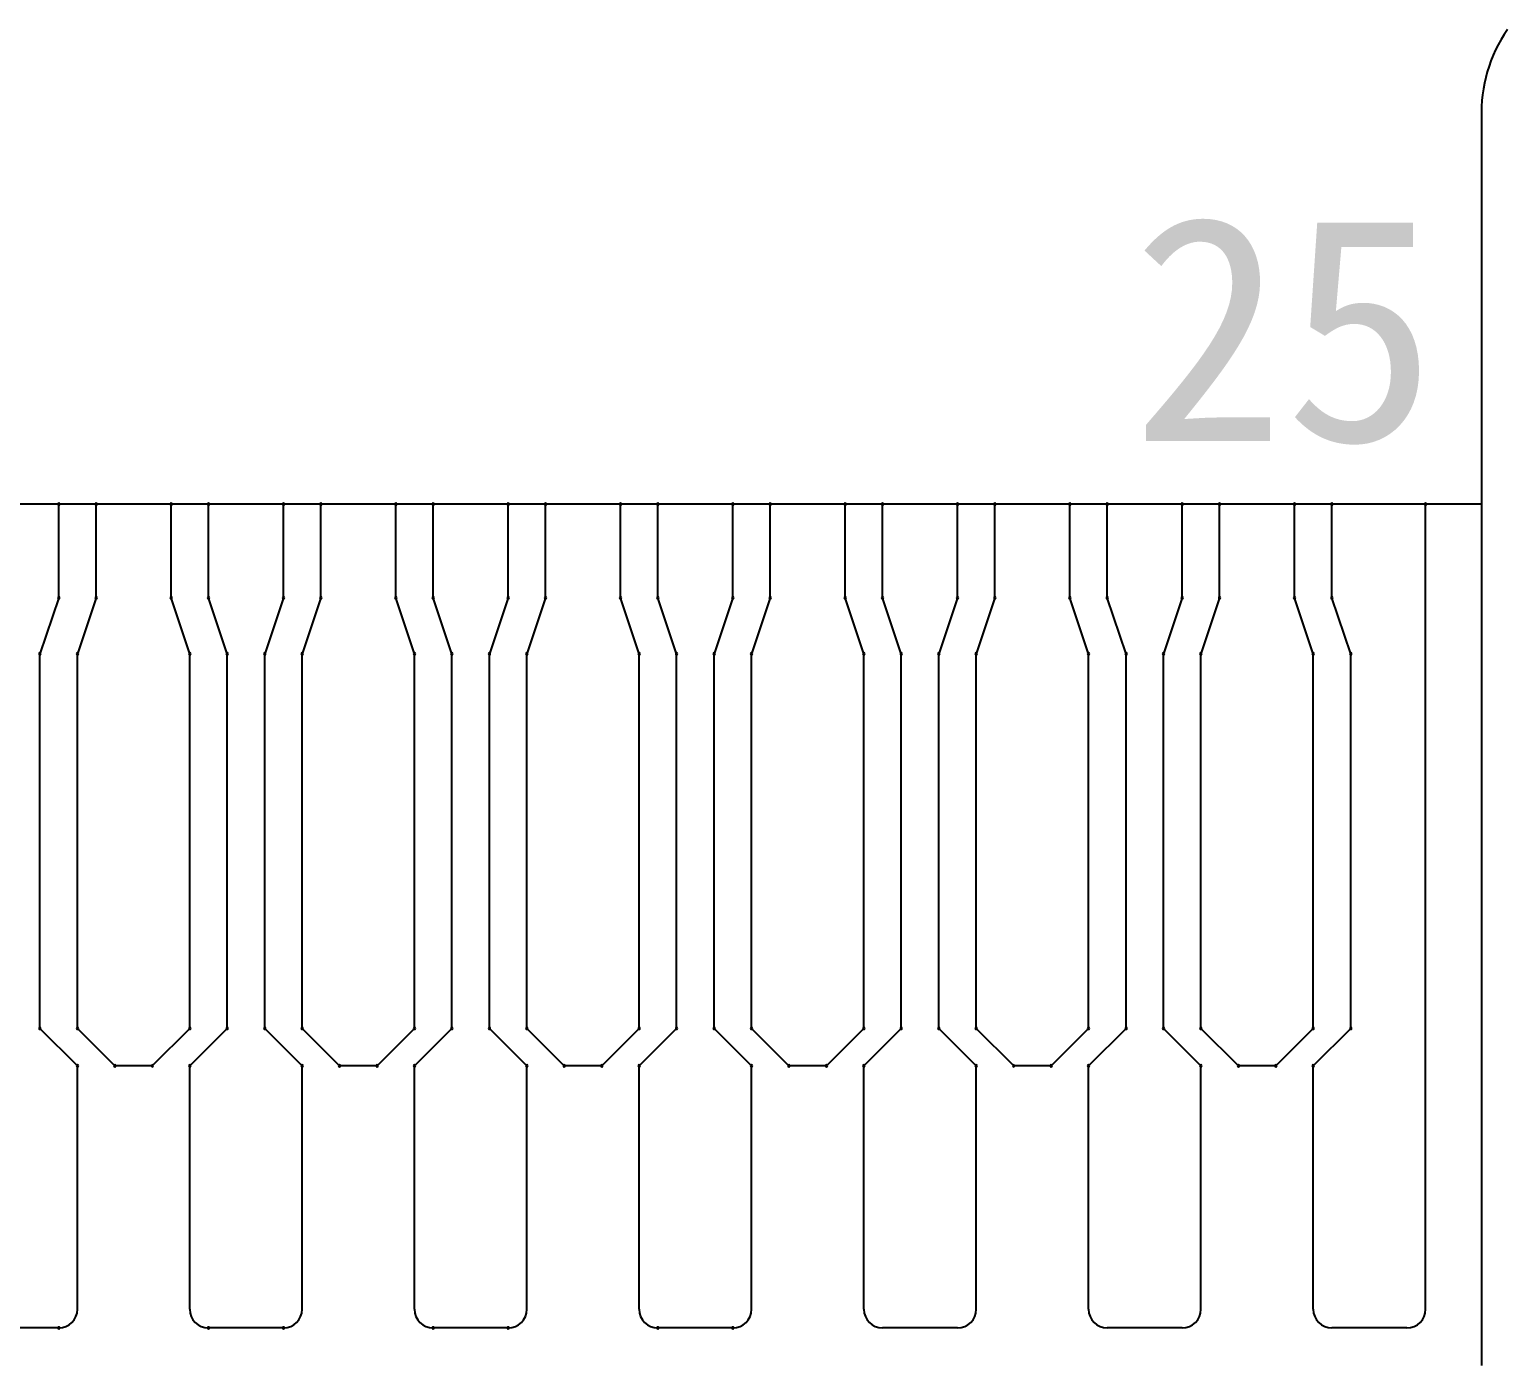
# Model space of a CAD drawing. Header units: millimetres. Extents: x 1040 to 3675, y 249 to 975.
# Drawn here: x 1739.12 to 1743.066, y 327.113 to 330.68 of the extents above; entities that cross this region are included whole.
import ezdxf

# ---------------------------------------------------------------- set-up
doc = ezdxf.new("R2010")
doc.units = ezdxf.units.MM
doc.layers.add('dim', color=3, linetype='Continuous')
doc.layers.add('KeepOutLayer', color=6, linetype='Continuous')
doc.styles.add('宋体', font='')
doc.styles.get('宋体').set_extended_font_data('SimSun')

msp = doc.modelspace()

# ---------------------------------------------------------------- linework, layer by layer
at = {"color": 30}
for q in [(1742.9975, 330.4433), (1742.9975, 330.2131)]:
    msp.add_line((1742.9975, 327.1131), q, dxfattribs=at)
msp.add_line((1742.9975, 329.4131), (1735.1975, 329.4131))
at = {"color": 30, "linetype": 'Continuous'}
msp.add_arc((1743.3844, 330.4595), 0.3873, 145.2329, 182.3974, dxfattribs=at)
at = {"layer": 'KeepOutLayer', "color": 2}
for p, q in [((1739.1978, 329.1631), (1739.1978, 329.4131)), ((1739.2978, 329.1631), (1739.2978, 329.4131)), ((1739.4978, 329.1631), (1739.4978, 329.4131)), ((1739.5978, 329.1631), (1739.5978, 329.4131)), ((1739.7978, 329.1631), (1739.7978, 329.4131)), ((1739.8978, 329.1631), (1739.8978, 329.4131)), ((1740.0978, 329.1631), (1740.0978, 329.4131)), ((1740.1978, 329.1631), (1740.1978, 329.4131)), ((1740.3978, 329.1631), (1740.3978, 329.4131)), ((1740.4978, 329.1631), (1740.4978, 329.4131)), ((1740.6978, 329.1631), (1740.6978, 329.4131)), ((1740.7978, 329.1631), (1740.7978, 329.4131)), ((1740.9978, 329.1631), (1740.9978, 329.4131)), ((1741.0978, 329.1631), (1741.0978, 329.4131)), ((1741.2978, 329.1631), (1741.2978, 329.4131)), ((1741.3978, 329.1631), (1741.3978, 329.4131)), ((1741.5978, 329.1631), (1741.5978, 329.4131)), ((1741.6978, 329.1631), (1741.6978, 329.4131)), ((1741.8978, 329.1631), (1741.8978, 329.4131)), ((1741.9978, 329.1631), (1741.9978, 329.4131)), ((1742.1978, 329.1631), (1742.1978, 329.4131)), ((1742.2978, 329.1631), (1742.2978, 329.4131)), ((1742.4978, 329.1631), (1742.4978, 329.4131)), ((1742.5978, 329.1631), (1742.5978, 329.4131)), ((1742.5978, 329.1631), (1742.5978, 329.4131)), ((1742.8478, 327.2631), (1742.8478, 329.4131)), ((1739.1978, 329.1631), (1739.1478, 329.0131)), ((1739.2978, 329.1631), (1739.2478, 329.0131)), ((1739.5478, 329.0131), (1739.4978, 329.1631)), ((1739.6478, 329.0131), (1739.5978, 329.1631)), ((1739.7978, 329.1631), (1739.7478, 329.0131)), ((1739.8978, 329.1631), (1739.8478, 329.0131)), ((1740.1478, 329.0131), (1740.0978, 329.1631)), ((1740.2478, 329.0131), (1740.1978, 329.1631)), ((1740.3978, 329.1631), (1740.3478, 329.0131)), ((1740.4978, 329.1631), (1740.4478, 329.0131)), ((1740.7478, 329.0131), (1740.6978, 329.1631)), ((1740.8478, 329.0131), (1740.7978, 329.1631)), ((1740.9978, 329.1631), (1740.9478, 329.0131)), ((1741.0978, 329.1631), (1741.0478, 329.0131)), ((1741.3478, 329.0131), (1741.2978, 329.1631)), ((1741.4478, 329.0131), (1741.3978, 329.1631)), ((1741.5978, 329.1631), (1741.5478, 329.0131)), ((1741.6978, 329.1631), (1741.6478, 329.0131)), ((1741.9478, 329.0131), (1741.8978, 329.1631)), ((1742.0478, 329.0131), (1741.9978, 329.1631)), ((1742.1978, 329.1631), (1742.1478, 329.0131)), ((1742.2978, 329.1631), (1742.2478, 329.0131)), ((1742.5478, 329.0131), (1742.4978, 329.1631)), ((1742.6478, 329.0131), (1742.5978, 329.1631)), ((1742.6478, 329.0131), (1742.5978, 329.1631)), ((1739.1478, 328.0131), (1739.1478, 329.0131)), ((1739.2478, 328.0131), (1739.2478, 329.0131)), ((1739.5478, 328.0131), (1739.5478, 329.0131)), ((1739.6478, 328.0131), (1739.6478, 329.0131)), ((1739.7478, 328.0131), (1739.7478, 329.0131)), ((1739.8478, 328.0131), (1739.8478, 329.0131)), ((1740.1478, 328.0131), (1740.1478, 329.0131)), ((1740.2478, 328.0131), (1740.2478, 329.0131)), ((1740.3478, 328.0131), (1740.3478, 329.0131)), ((1740.4478, 328.0131), (1740.4478, 329.0131)), ((1740.7478, 328.0131), (1740.7478, 329.0131)), ((1740.8478, 328.0131), (1740.8478, 329.0131)), ((1740.9478, 328.0131), (1740.9478, 329.0131)), ((1741.0478, 328.0131), (1741.0478, 329.0131)), ((1741.3478, 328.0131), (1741.3478, 329.0131)), ((1741.4478, 328.0131), (1741.4478, 329.0131)), ((1741.5478, 328.0131), (1741.5478, 329.0131)), ((1741.6478, 328.0131), (1741.6478, 329.0131)), ((1741.9478, 328.0131), (1741.9478, 329.0131)), ((1742.0478, 328.0131), (1742.0478, 329.0131)), ((1742.1478, 328.0131), (1742.1478, 329.0131)), ((1742.2478, 328.0131), (1742.2478, 329.0131)), ((1742.5478, 328.0131), (1742.5478, 329.0131)), ((1742.5478, 328.0131), (1742.5478, 329.0131)), ((1742.6478, 328.0131), (1742.6478, 329.0131)), ((1742.6478, 328.0131), (1742.6478, 329.0131)), ((1739.2478, 327.9131), (1739.1478, 328.0131)), ((1739.3478, 327.9131), (1739.2478, 328.0131)), ((1739.5478, 328.0131), (1739.4478, 327.9131)), ((1739.6478, 328.0131), (1739.5478, 327.9131)), ((1739.8478, 327.9131), (1739.7478, 328.0131)), ((1739.9478, 327.9131), (1739.8478, 328.0131)), ((1740.1478, 328.0131), (1740.0478, 327.9131)), ((1740.2478, 328.0131), (1740.1478, 327.9131)), ((1740.4478, 327.9131), (1740.3478, 328.0131)), ((1740.5478, 327.9131), (1740.4478, 328.0131)), ((1740.7478, 328.0131), (1740.6478, 327.9131)), ((1740.8478, 328.0131), (1740.7478, 327.9131)), ((1741.0478, 327.9131), (1740.9478, 328.0131)), ((1741.1478, 327.9131), (1741.0478, 328.0131)), ((1741.3478, 328.0131), (1741.2478, 327.9131)), ((1741.4478, 328.0131), (1741.3478, 327.9131)), ((1741.6478, 327.9131), (1741.5478, 328.0131)), ((1741.7478, 327.9131), (1741.6478, 328.0131)), ((1741.9478, 328.0131), (1741.8478, 327.9131)), ((1742.0478, 328.0131), (1741.9478, 327.9131)), ((1742.2478, 327.9131), (1742.1478, 328.0131)), ((1742.3478, 327.9131), (1742.2478, 328.0131)), ((1742.5478, 328.0131), (1742.4478, 327.9131)), ((1742.6478, 328.0131), (1742.5478, 327.9131)), ((1742.6478, 328.0131), (1742.5478, 327.9131)), ((1739.2478, 327.2631), (1739.2478, 327.9131)), ((1739.4478, 327.9131), (1739.3478, 327.9131)), ((1739.5478, 327.2631), (1739.5478, 327.9131)), ((1739.8478, 327.2631), (1739.8478, 327.9131)), ((1740.0478, 327.9131), (1739.9478, 327.9131)), ((1740.1478, 327.2631), (1740.1478, 327.9131)), ((1740.1478, 327.2631), (1740.1478, 327.9131)), ((1740.4478, 327.2631), (1740.4478, 327.9131)), ((1740.6478, 327.9131), (1740.5478, 327.9131)), ((1740.7478, 327.2631), (1740.7478, 327.9131)), ((1741.0478, 327.2631), (1741.0478, 327.9131)), ((1741.2478, 327.9131), (1741.1478, 327.9131)), ((1741.3478, 327.2631), (1741.3478, 327.9131)), ((1741.6478, 327.2631), (1741.6478, 327.9131)), ((1741.8478, 327.9131), (1741.7478, 327.9131)), ((1741.9478, 327.2631), (1741.9478, 327.9131)), ((1742.2478, 327.2631), (1742.2478, 327.9131)), ((1742.4478, 327.9131), (1742.3478, 327.9131)), ((1742.5478, 327.2631), (1742.5478, 327.9131)), ((1742.8478, 327.2631), (1742.8478, 327.9131)), ((1739.1978, 327.2131), (1738.9978, 327.2131)), ((1739.7978, 327.2131), (1739.5978, 327.2131)), ((1740.3978, 327.2131), (1740.1978, 327.2131)), ((1740.9978, 327.2131), (1740.7978, 327.2131)), ((1741.5978, 327.2131), (1741.3978, 327.2131)), ((1742.1978, 327.2131), (1741.9978, 327.2131)), ((1742.7978, 327.2131), (1742.5978, 327.2131)), ((1742.7978, 327.2131), (1742.5978, 327.2131))]:
    msp.add_line(p, q, dxfattribs=at)
for centre, radius, start, end in [((1739.1978, 329.4131), 0.0025, 0, 180), ((1739.1978, 329.4131), 0.0025, 180, 0), ((1739.2978, 329.4131), 0.0025, 0, 180), ((1739.2978, 329.4131), 0.0025, 180, 0), ((1739.4978, 329.4131), 0.0025, 0, 180), ((1739.4978, 329.4131), 0.0025, 180, 0), ((1739.5978, 329.4131), 0.0025, 0, 180), ((1739.5978, 329.4131), 0.0025, 180, 0), ((1739.7978, 329.4131), 0.0025, 0, 180), ((1739.7978, 329.4131), 0.0025, 180, 0), ((1739.8978, 329.4131), 0.0025, 0, 180), ((1739.8978, 329.4131), 0.0025, 180, 0), ((1740.0978, 329.4131), 0.0025, 0, 180), ((1740.0978, 329.4131), 0.0025, 180, 0), ((1740.1978, 329.4131), 0.0025, 0, 180), ((1740.1978, 329.4131), 0.0025, 180, 0), ((1740.3978, 329.4131), 0.0025, 0, 180), ((1740.3978, 329.4131), 0.0025, 180, 0), ((1740.4978, 329.4131), 0.0025, 0, 180), ((1740.4978, 329.4131), 0.0025, 180, 0), ((1740.6978, 329.4131), 0.0025, 0, 180), ((1740.6978, 329.4131), 0.0025, 180, 0), ((1740.7978, 329.4131), 0.0025, 0, 180), ((1740.7978, 329.4131), 0.0025, 180, 0), ((1740.9978, 329.4131), 0.0025, 0, 180), ((1740.9978, 329.4131), 0.0025, 180, 0), ((1741.0978, 329.4131), 0.0025, 0, 180), ((1741.0978, 329.4131), 0.0025, 180, 0), ((1741.2978, 329.4131), 0.0025, 0, 180), ((1741.2978, 329.4131), 0.0025, 180, 0), ((1741.3978, 329.4131), 0.0025, 0, 180), ((1741.3978, 329.4131), 0.0025, 180, 0), ((1741.5978, 329.4131), 0.0025, 0, 180), ((1741.5978, 329.4131), 0.0025, 180, 0), ((1741.6978, 329.4131), 0.0025, 0, 180), ((1741.6978, 329.4131), 0.0025, 180, 0), ((1741.8978, 329.4131), 0.0025, 0, 180), ((1741.8978, 329.4131), 0.0025, 180, 0), ((1741.9978, 329.4131), 0.0025, 0, 180), ((1741.9978, 329.4131), 0.0025, 180, 0), ((1742.1978, 329.4131), 0.0025, 0, 180), ((1742.1978, 329.4131), 0.0025, 180, 0), ((1742.2978, 329.4131), 0.0025, 0, 180), ((1742.2978, 329.4131), 0.0025, 180, 0), ((1742.4978, 329.4131), 0.0025, 0, 180), ((1742.4978, 329.4131), 0.0025, 180, 0), ((1742.5978, 329.4131), 0.0025, 0, 180), ((1742.5978, 329.4131), 0.0025, 0, 180), ((1742.5978, 329.4131), 0.0025, 180, 0), ((1742.5978, 329.4131), 0.0025, 180, 0), ((1742.8478, 329.4131), 0.0025, 0, 180), ((1742.8478, 329.4131), 0.0025, 180, 0), ((1739.1978, 329.1631), 0.0025, 0, 180), ((1739.1978, 329.1631), 0.0025, 0, 180), ((1739.1978, 329.1631), 0.0025, 180, 0), ((1739.1978, 329.1631), 0.0025, 180, 0), ((1739.2978, 329.1631), 0.0025, 0, 180), ((1739.2978, 329.1631), 0.0025, 0, 180), ((1739.2978, 329.1631), 0.0025, 180, 0), ((1739.2978, 329.1631), 0.0025, 180, 0), ((1739.4978, 329.1631), 0.0025, 0, 180), ((1739.4978, 329.1631), 0.0025, 0, 180), ((1739.4978, 329.1631), 0.0025, 180, 0), ((1739.4978, 329.1631), 0.0025, 180, 0), ((1739.5978, 329.1631), 0.0025, 0, 180), ((1739.5978, 329.1631), 0.0025, 0, 180), ((1739.5978, 329.1631), 0.0025, 180, 0), ((1739.5978, 329.1631), 0.0025, 180, 0), ((1739.7978, 329.1631), 0.0025, 0, 180), ((1739.7978, 329.1631), 0.0025, 0, 180), ((1739.7978, 329.1631), 0.0025, 180, 0), ((1739.7978, 329.1631), 0.0025, 180, 0), ((1739.8978, 329.1631), 0.0025, 0, 180), ((1739.8978, 329.1631), 0.0025, 0, 180), ((1739.8978, 329.1631), 0.0025, 180, 0), ((1739.8978, 329.1631), 0.0025, 180, 0), ((1740.0978, 329.1631), 0.0025, 0, 180), ((1740.0978, 329.1631), 0.0025, 0, 180), ((1740.0978, 329.1631), 0.0025, 180, 0), ((1740.0978, 329.1631), 0.0025, 180, 0), ((1740.1978, 329.1631), 0.0025, 0, 180), ((1740.1978, 329.1631), 0.0025, 0, 180), ((1740.1978, 329.1631), 0.0025, 180, 0), ((1740.1978, 329.1631), 0.0025, 180, 0), ((1740.3978, 329.1631), 0.0025, 0, 180), ((1740.3978, 329.1631), 0.0025, 0, 180), ((1740.3978, 329.1631), 0.0025, 180, 0), ((1740.3978, 329.1631), 0.0025, 180, 0), ((1740.4978, 329.1631), 0.0025, 0, 180), ((1740.4978, 329.1631), 0.0025, 0, 180), ((1740.4978, 329.1631), 0.0025, 180, 0), ((1740.4978, 329.1631), 0.0025, 180, 0), ((1740.6978, 329.1631), 0.0025, 0, 180), ((1740.6978, 329.1631), 0.0025, 0, 180), ((1740.6978, 329.1631), 0.0025, 180, 0), ((1740.6978, 329.1631), 0.0025, 180, 0), ((1740.7978, 329.1631), 0.0025, 0, 180), ((1740.7978, 329.1631), 0.0025, 0, 180), ((1740.7978, 329.1631), 0.0025, 180, 0), ((1740.7978, 329.1631), 0.0025, 180, 0), ((1740.9978, 329.1631), 0.0025, 0, 180), ((1740.9978, 329.1631), 0.0025, 0, 180), ((1740.9978, 329.1631), 0.0025, 180, 0), ((1740.9978, 329.1631), 0.0025, 180, 0), ((1741.0978, 329.1631), 0.0025, 0, 180), ((1741.0978, 329.1631), 0.0025, 0, 180), ((1741.0978, 329.1631), 0.0025, 180, 0), ((1741.0978, 329.1631), 0.0025, 180, 0), ((1741.2978, 329.1631), 0.0025, 0, 180), ((1741.2978, 329.1631), 0.0025, 0, 180), ((1741.2978, 329.1631), 0.0025, 180, 0), ((1741.2978, 329.1631), 0.0025, 180, 0), ((1741.3978, 329.1631), 0.0025, 0, 180), ((1741.3978, 329.1631), 0.0025, 0, 180), ((1741.3978, 329.1631), 0.0025, 180, 0), ((1741.3978, 329.1631), 0.0025, 180, 0), ((1741.5978, 329.1631), 0.0025, 0, 180), ((1741.5978, 329.1631), 0.0025, 0, 180), ((1741.5978, 329.1631), 0.0025, 180, 0), ((1741.5978, 329.1631), 0.0025, 180, 0), ((1741.6978, 329.1631), 0.0025, 0, 180), ((1741.6978, 329.1631), 0.0025, 0, 180), ((1741.6978, 329.1631), 0.0025, 180, 0), ((1741.6978, 329.1631), 0.0025, 180, 0), ((1741.8978, 329.1631), 0.0025, 0, 180), ((1741.8978, 329.1631), 0.0025, 0, 180), ((1741.8978, 329.1631), 0.0025, 180, 0), ((1741.8978, 329.1631), 0.0025, 180, 0), ((1741.9978, 329.1631), 0.0025, 0, 180), ((1741.9978, 329.1631), 0.0025, 0, 180), ((1741.9978, 329.1631), 0.0025, 180, 0), ((1741.9978, 329.1631), 0.0025, 180, 0), ((1742.1978, 329.1631), 0.0025, 0, 180), ((1742.1978, 329.1631), 0.0025, 0, 180), ((1742.1978, 329.1631), 0.0025, 180, 0), ((1742.1978, 329.1631), 0.0025, 180, 0), ((1742.2978, 329.1631), 0.0025, 0, 180), ((1742.2978, 329.1631), 0.0025, 0, 180), ((1742.2978, 329.1631), 0.0025, 180, 0), ((1742.2978, 329.1631), 0.0025, 180, 0), ((1742.4978, 329.1631), 0.0025, 0, 180), ((1742.4978, 329.1631), 0.0025, 0, 180), ((1742.4978, 329.1631), 0.0025, 180, 0), ((1742.4978, 329.1631), 0.0025, 180, 0), ((1742.5978, 329.1631), 0.0025, 0, 180), ((1742.5978, 329.1631), 0.0025, 0, 180), ((1742.5978, 329.1631), 0.0025, 0, 180), ((1742.5978, 329.1631), 0.0025, 0, 180), ((1742.5978, 329.1631), 0.0025, 180, 0), ((1742.5978, 329.1631), 0.0025, 180, 0), ((1742.5978, 329.1631), 0.0025, 180, 0), ((1742.5978, 329.1631), 0.0025, 180, 0), ((1739.1478, 329.0131), 0.0025, 0, 180), ((1739.1478, 329.0131), 0.0025, 0, 180), ((1739.1478, 329.0131), 0.0025, 180, 0), ((1739.1478, 329.0131), 0.0025, 180, 0), ((1739.2478, 329.0131), 0.0025, 0, 180), ((1739.2478, 329.0131), 0.0025, 0, 180), ((1739.2478, 329.0131), 0.0025, 180, 0), ((1739.2478, 329.0131), 0.0025, 180, 0), ((1739.5478, 329.0131), 0.0025, 0, 180), ((1739.5478, 329.0131), 0.0025, 0, 180), ((1739.5478, 329.0131), 0.0025, 180, 0), ((1739.5478, 329.0131), 0.0025, 180, 0), ((1739.6478, 329.0131), 0.0025, 0, 180), ((1739.6478, 329.0131), 0.0025, 0, 180), ((1739.6478, 329.0131), 0.0025, 180, 0), ((1739.6478, 329.0131), 0.0025, 180, 0), ((1739.7478, 329.0131), 0.0025, 0, 180), ((1739.7478, 329.0131), 0.0025, 0, 180), ((1739.7478, 329.0131), 0.0025, 180, 0), ((1739.7478, 329.0131), 0.0025, 180, 0), ((1739.8478, 329.0131), 0.0025, 0, 180), ((1739.8478, 329.0131), 0.0025, 0, 180), ((1739.8478, 329.0131), 0.0025, 180, 0), ((1739.8478, 329.0131), 0.0025, 180, 0), ((1740.1478, 329.0131), 0.0025, 0, 180), ((1740.1478, 329.0131), 0.0025, 0, 180), ((1740.1478, 329.0131), 0.0025, 180, 0), ((1740.1478, 329.0131), 0.0025, 180, 0), ((1740.2478, 329.0131), 0.0025, 0, 180), ((1740.2478, 329.0131), 0.0025, 0, 180), ((1740.2478, 329.0131), 0.0025, 180, 0), ((1740.2478, 329.0131), 0.0025, 180, 0), ((1740.3478, 329.0131), 0.0025, 0, 180), ((1740.3478, 329.0131), 0.0025, 0, 180), ((1740.3478, 329.0131), 0.0025, 180, 0), ((1740.3478, 329.0131), 0.0025, 180, 0), ((1740.4478, 329.0131), 0.0025, 0, 180), ((1740.4478, 329.0131), 0.0025, 0, 180), ((1740.4478, 329.0131), 0.0025, 180, 0), ((1740.4478, 329.0131), 0.0025, 180, 0), ((1740.7478, 329.0131), 0.0025, 0, 180), ((1740.7478, 329.0131), 0.0025, 0, 180), ((1740.7478, 329.0131), 0.0025, 180, 0), ((1740.7478, 329.0131), 0.0025, 180, 0), ((1740.8478, 329.0131), 0.0025, 0, 180), ((1740.8478, 329.0131), 0.0025, 0, 180), ((1740.8478, 329.0131), 0.0025, 180, 0), ((1740.8478, 329.0131), 0.0025, 180, 0), ((1740.9478, 329.0131), 0.0025, 0, 180), ((1740.9478, 329.0131), 0.0025, 0, 180), ((1740.9478, 329.0131), 0.0025, 180, 0), ((1740.9478, 329.0131), 0.0025, 180, 0), ((1741.0478, 329.0131), 0.0025, 0, 180), ((1741.0478, 329.0131), 0.0025, 0, 180), ((1741.0478, 329.0131), 0.0025, 180, 0), ((1741.0478, 329.0131), 0.0025, 180, 0), ((1741.3478, 329.0131), 0.0025, 0, 180), ((1741.3478, 329.0131), 0.0025, 0, 180), ((1741.3478, 329.0131), 0.0025, 180, 0), ((1741.3478, 329.0131), 0.0025, 180, 0), ((1741.4478, 329.0131), 0.0025, 0, 180), ((1741.4478, 329.0131), 0.0025, 0, 180), ((1741.4478, 329.0131), 0.0025, 180, 0), ((1741.4478, 329.0131), 0.0025, 180, 0), ((1741.5478, 329.0131), 0.0025, 0, 180), ((1741.5478, 329.0131), 0.0025, 0, 180), ((1741.5478, 329.0131), 0.0025, 180, 0), ((1741.5478, 329.0131), 0.0025, 180, 0), ((1741.6478, 329.0131), 0.0025, 0, 180), ((1741.6478, 329.0131), 0.0025, 0, 180), ((1741.6478, 329.0131), 0.0025, 180, 0), ((1741.6478, 329.0131), 0.0025, 180, 0), ((1741.9478, 329.0131), 0.0025, 0, 180), ((1741.9478, 329.0131), 0.0025, 0, 180), ((1741.9478, 329.0131), 0.0025, 180, 0), ((1741.9478, 329.0131), 0.0025, 180, 0), ((1742.0478, 329.0131), 0.0025, 0, 180), ((1742.0478, 329.0131), 0.0025, 0, 180), ((1742.0478, 329.0131), 0.0025, 180, 0), ((1742.0478, 329.0131), 0.0025, 180, 0), ((1742.1478, 329.0131), 0.0025, 0, 180), ((1742.1478, 329.0131), 0.0025, 0, 180), ((1742.1478, 329.0131), 0.0025, 180, 0), ((1742.1478, 329.0131), 0.0025, 180, 0), ((1742.2478, 329.0131), 0.0025, 0, 180), ((1742.2478, 329.0131), 0.0025, 0, 180), ((1742.2478, 329.0131), 0.0025, 180, 0), ((1742.2478, 329.0131), 0.0025, 180, 0), ((1742.5478, 329.0131), 0.0025, 0, 180), ((1742.5478, 329.0131), 0.0025, 0, 180), ((1742.5478, 329.0131), 0.0025, 0, 180), ((1742.5478, 329.0131), 0.0025, 180, 0), ((1742.5478, 329.0131), 0.0025, 180, 0), ((1742.5478, 329.0131), 0.0025, 180, 0), ((1742.6478, 329.0131), 0.0025, 0, 180), ((1742.6478, 329.0131), 0.0025, 0, 180), ((1742.6478, 329.0131), 0.0025, 0, 180), ((1742.6478, 329.0131), 0.0025, 0, 180), ((1742.6478, 329.0131), 0.0025, 180, 0), ((1742.6478, 329.0131), 0.0025, 180, 0), ((1742.6478, 329.0131), 0.0025, 180, 0), ((1742.6478, 329.0131), 0.0025, 180, 0), ((1739.1478, 328.0131), 0.0025, 0, 180), ((1739.1478, 328.0131), 0.0025, 0, 180), ((1739.1478, 328.0131), 0.0025, 180, 0), ((1739.1478, 328.0131), 0.0025, 180, 0), ((1739.2478, 328.0131), 0.0025, 0, 180), ((1739.2478, 328.0131), 0.0025, 0, 180), ((1739.2478, 328.0131), 0.0025, 180, 0), ((1739.2478, 328.0131), 0.0025, 180, 0), ((1739.5478, 328.0131), 0.0025, 0, 180), ((1739.5478, 328.0131), 0.0025, 0, 180), ((1739.5478, 328.0131), 0.0025, 180, 0), ((1739.5478, 328.0131), 0.0025, 180, 0), ((1739.6478, 328.0131), 0.0025, 0, 180), ((1739.6478, 328.0131), 0.0025, 0, 180), ((1739.6478, 328.0131), 0.0025, 180, 0), ((1739.6478, 328.0131), 0.0025, 180, 0), ((1739.7478, 328.0131), 0.0025, 0, 180), ((1739.7478, 328.0131), 0.0025, 0, 180), ((1739.7478, 328.0131), 0.0025, 180, 0), ((1739.7478, 328.0131), 0.0025, 180, 0), ((1739.8478, 328.0131), 0.0025, 0, 180), ((1739.8478, 328.0131), 0.0025, 0, 180), ((1739.8478, 328.0131), 0.0025, 180, 0), ((1739.8478, 328.0131), 0.0025, 180, 0), ((1740.1478, 328.0131), 0.0025, 0, 180), ((1740.1478, 328.0131), 0.0025, 0, 180), ((1740.1478, 328.0131), 0.0025, 180, 0), ((1740.1478, 328.0131), 0.0025, 180, 0), ((1740.2478, 328.0131), 0.0025, 0, 180), ((1740.2478, 328.0131), 0.0025, 0, 180), ((1740.2478, 328.0131), 0.0025, 180, 0), ((1740.2478, 328.0131), 0.0025, 180, 0), ((1740.3478, 328.0131), 0.0025, 0, 180), ((1740.3478, 328.0131), 0.0025, 0, 180), ((1740.3478, 328.0131), 0.0025, 180, 0), ((1740.3478, 328.0131), 0.0025, 180, 0), ((1740.4478, 328.0131), 0.0025, 0, 180), ((1740.4478, 328.0131), 0.0025, 0, 180), ((1740.4478, 328.0131), 0.0025, 180, 0), ((1740.4478, 328.0131), 0.0025, 180, 0), ((1740.7478, 328.0131), 0.0025, 0, 180), ((1740.7478, 328.0131), 0.0025, 0, 180), ((1740.7478, 328.0131), 0.0025, 180, 0), ((1740.7478, 328.0131), 0.0025, 180, 0), ((1740.8478, 328.0131), 0.0025, 0, 180), ((1740.8478, 328.0131), 0.0025, 0, 180), ((1740.8478, 328.0131), 0.0025, 180, 0), ((1740.8478, 328.0131), 0.0025, 180, 0), ((1740.9478, 328.0131), 0.0025, 0, 180), ((1740.9478, 328.0131), 0.0025, 0, 180), ((1740.9478, 328.0131), 0.0025, 180, 0), ((1740.9478, 328.0131), 0.0025, 180, 0), ((1741.0478, 328.0131), 0.0025, 0, 180), ((1741.0478, 328.0131), 0.0025, 0, 180), ((1741.0478, 328.0131), 0.0025, 180, 0), ((1741.0478, 328.0131), 0.0025, 180, 0), ((1741.3478, 328.0131), 0.0025, 0, 180), ((1741.3478, 328.0131), 0.0025, 0, 180), ((1741.3478, 328.0131), 0.0025, 180, 0), ((1741.3478, 328.0131), 0.0025, 180, 0), ((1741.4478, 328.0131), 0.0025, 0, 180), ((1741.4478, 328.0131), 0.0025, 0, 180), ((1741.4478, 328.0131), 0.0025, 180, 0), ((1741.4478, 328.0131), 0.0025, 180, 0), ((1741.5478, 328.0131), 0.0025, 0, 180), ((1741.5478, 328.0131), 0.0025, 0, 180), ((1741.5478, 328.0131), 0.0025, 180, 0), ((1741.5478, 328.0131), 0.0025, 180, 0), ((1741.6478, 328.0131), 0.0025, 0, 180), ((1741.6478, 328.0131), 0.0025, 0, 180), ((1741.6478, 328.0131), 0.0025, 180, 0), ((1741.6478, 328.0131), 0.0025, 180, 0), ((1741.9478, 328.0131), 0.0025, 0, 180), ((1741.9478, 328.0131), 0.0025, 0, 180), ((1741.9478, 328.0131), 0.0025, 180, 0), ((1741.9478, 328.0131), 0.0025, 180, 0), ((1742.0478, 328.0131), 0.0025, 0, 180), ((1742.0478, 328.0131), 0.0025, 0, 180), ((1742.0478, 328.0131), 0.0025, 180, 0), ((1742.0478, 328.0131), 0.0025, 180, 0), ((1742.1478, 328.0131), 0.0025, 0, 180), ((1742.1478, 328.0131), 0.0025, 0, 180), ((1742.1478, 328.0131), 0.0025, 180, 0), ((1742.1478, 328.0131), 0.0025, 180, 0), ((1742.2478, 328.0131), 0.0025, 0, 180), ((1742.2478, 328.0131), 0.0025, 0, 180), ((1742.2478, 328.0131), 0.0025, 180, 0), ((1742.2478, 328.0131), 0.0025, 180, 0), ((1742.5478, 328.0131), 0.0025, 0, 180), ((1742.5478, 328.0131), 0.0025, 0, 180), ((1742.5478, 328.0131), 0.0025, 0, 180), ((1742.5478, 328.0131), 0.0025, 180, 0), ((1742.5478, 328.0131), 0.0025, 180, 0), ((1742.5478, 328.0131), 0.0025, 180, 0), ((1742.6478, 328.0131), 0.0025, 0, 180), ((1742.6478, 328.0131), 0.0025, 0, 180), ((1742.6478, 328.0131), 0.0025, 0, 180), ((1742.6478, 328.0131), 0.0025, 0, 180), ((1742.6478, 328.0131), 0.0025, 180, 0), ((1742.6478, 328.0131), 0.0025, 180, 0), ((1742.6478, 328.0131), 0.0025, 180, 0), ((1742.6478, 328.0131), 0.0025, 180, 0), ((1739.2478, 327.9131), 0.0025, 0, 180), ((1739.2478, 327.9131), 0.0025, 0, 180), ((1739.2478, 327.9131), 0.0025, 180, 0), ((1739.2478, 327.9131), 0.0025, 180, 0), ((1739.3478, 327.9131), 0.0025, 0, 180), ((1739.3478, 327.9131), 0.0025, 0, 180), ((1739.3478, 327.9131), 0.0025, 180, 0), ((1739.3478, 327.9131), 0.0025, 180, 0), ((1739.4478, 327.9131), 0.0025, 0, 180), ((1739.4478, 327.9131), 0.0025, 0, 180), ((1739.4478, 327.9131), 0.0025, 180, 0), ((1739.4478, 327.9131), 0.0025, 180, 0), ((1739.5478, 327.9131), 0.0025, 0, 180), ((1739.5478, 327.9131), 0.0025, 0, 180), ((1739.5478, 327.9131), 0.0025, 180, 0), ((1739.5478, 327.9131), 0.0025, 180, 0), ((1739.8478, 327.9131), 0.0025, 0, 180), ((1739.8478, 327.9131), 0.0025, 0, 180), ((1739.8478, 327.9131), 0.0025, 180, 0), ((1739.8478, 327.9131), 0.0025, 180, 0), ((1739.9478, 327.9131), 0.0025, 0, 180), ((1739.9478, 327.9131), 0.0025, 0, 180), ((1739.9478, 327.9131), 0.0025, 180, 0), ((1739.9478, 327.9131), 0.0025, 180, 0), ((1740.0478, 327.9131), 0.0025, 0, 180), ((1740.0478, 327.9131), 0.0025, 0, 180), ((1740.0478, 327.9131), 0.0025, 180, 0), ((1740.0478, 327.9131), 0.0025, 180, 0), ((1740.1478, 327.9131), 0.0025, 0, 180), ((1740.1478, 327.9131), 0.0025, 0, 180), ((1740.1478, 327.9131), 0.0025, 0, 180), ((1740.1478, 327.9131), 0.0025, 180, 0), ((1740.1478, 327.9131), 0.0025, 180, 0), ((1740.1478, 327.9131), 0.0025, 180, 0), ((1740.4478, 327.9131), 0.0025, 0, 180), ((1740.4478, 327.9131), 0.0025, 0, 180), ((1740.4478, 327.9131), 0.0025, 180, 0), ((1740.4478, 327.9131), 0.0025, 180, 0), ((1740.5478, 327.9131), 0.0025, 0, 180), ((1740.5478, 327.9131), 0.0025, 0, 180), ((1740.5478, 327.9131), 0.0025, 180, 0), ((1740.5478, 327.9131), 0.0025, 180, 0), ((1740.6478, 327.9131), 0.0025, 0, 180), ((1740.6478, 327.9131), 0.0025, 0, 180), ((1740.6478, 327.9131), 0.0025, 180, 0), ((1740.6478, 327.9131), 0.0025, 180, 0), ((1740.7478, 327.9131), 0.0025, 0, 180), ((1740.7478, 327.9131), 0.0025, 0, 180), ((1740.7478, 327.9131), 0.0025, 180, 0), ((1740.7478, 327.9131), 0.0025, 180, 0), ((1741.0478, 327.9131), 0.0025, 0, 180), ((1741.0478, 327.9131), 0.0025, 0, 180), ((1741.0478, 327.9131), 0.0025, 180, 0), ((1741.0478, 327.9131), 0.0025, 180, 0), ((1741.1478, 327.9131), 0.0025, 0, 180), ((1741.1478, 327.9131), 0.0025, 0, 180), ((1741.1478, 327.9131), 0.0025, 180, 0), ((1741.1478, 327.9131), 0.0025, 180, 0), ((1741.2478, 327.9131), 0.0025, 0, 180), ((1741.2478, 327.9131), 0.0025, 0, 180), ((1741.2478, 327.9131), 0.0025, 180, 0), ((1741.2478, 327.9131), 0.0025, 180, 0), ((1741.3478, 327.9131), 0.0025, 0, 180), ((1741.3478, 327.9131), 0.0025, 0, 180), ((1741.3478, 327.9131), 0.0025, 180, 0), ((1741.3478, 327.9131), 0.0025, 180, 0), ((1741.6478, 327.9131), 0.0025, 0, 180), ((1741.6478, 327.9131), 0.0025, 0, 180), ((1741.6478, 327.9131), 0.0025, 180, 0), ((1741.6478, 327.9131), 0.0025, 180, 0), ((1741.7478, 327.9131), 0.0025, 0, 180), ((1741.7478, 327.9131), 0.0025, 0, 180), ((1741.7478, 327.9131), 0.0025, 180, 0), ((1741.7478, 327.9131), 0.0025, 180, 0), ((1741.8478, 327.9131), 0.0025, 0, 180), ((1741.8478, 327.9131), 0.0025, 0, 180), ((1741.8478, 327.9131), 0.0025, 180, 0), ((1741.8478, 327.9131), 0.0025, 180, 0), ((1741.9478, 327.9131), 0.0025, 0, 180), ((1741.9478, 327.9131), 0.0025, 0, 180), ((1741.9478, 327.9131), 0.0025, 180, 0), ((1741.9478, 327.9131), 0.0025, 180, 0), ((1742.2478, 327.9131), 0.0025, 0, 180), ((1742.2478, 327.9131), 0.0025, 0, 180), ((1742.2478, 327.9131), 0.0025, 180, 0), ((1742.2478, 327.9131), 0.0025, 180, 0), ((1742.3478, 327.9131), 0.0025, 0, 180), ((1742.3478, 327.9131), 0.0025, 0, 180), ((1742.3478, 327.9131), 0.0025, 180, 0), ((1742.3478, 327.9131), 0.0025, 180, 0), ((1742.4478, 327.9131), 0.0025, 0, 180), ((1742.4478, 327.9131), 0.0025, 0, 180), ((1742.4478, 327.9131), 0.0025, 180, 0), ((1742.4478, 327.9131), 0.0025, 180, 0), ((1742.5478, 327.9131), 0.0025, 0, 180), ((1742.5478, 327.9131), 0.0025, 0, 180), ((1742.5478, 327.9131), 0.0025, 0, 180), ((1742.5478, 327.9131), 0.0025, 180, 0), ((1742.5478, 327.9131), 0.0025, 180, 0), ((1742.5478, 327.9131), 0.0025, 180, 0), ((1739.1978, 327.2631), 0.05, 270, 0), ((1739.5978, 327.2631), 0.05, 180, 270), ((1739.7978, 327.2631), 0.05, 270, 0), ((1740.1978, 327.2631), 0.05, 180, 270), ((1740.3978, 327.2631), 0.05, 270, 0), ((1740.7978, 327.2631), 0.05, 180, 270), ((1740.9978, 327.2631), 0.05, 270, 0), ((1741.3978, 327.2631), 0.05, 180, 270), ((1741.5978, 327.2631), 0.05, 270, 0), ((1741.9978, 327.2631), 0.05, 180, 270), ((1742.1978, 327.2631), 0.05, 270, 0), ((1742.5978, 327.2631), 0.05, 180, 270), ((1742.5978, 327.2631), 0.05, 180, 270), ((1742.7978, 327.2631), 0.05, 270, 0), ((1742.7978, 327.2631), 0.05, 270, 0), ((1739.1978, 327.2131), 0.0025, 0, 180), ((1739.1978, 327.2131), 0.0025, 0, 180), ((1739.1978, 327.2131), 0.0025, 180, 0), ((1739.1978, 327.2131), 0.0025, 180, 0), ((1739.5978, 327.2131), 0.0025, 0, 180), ((1739.5978, 327.2131), 0.0025, 0, 180), ((1739.5978, 327.2131), 0.0025, 180, 0), ((1739.5978, 327.2131), 0.0025, 180, 0), ((1739.7978, 327.2131), 0.0025, 0, 180), ((1739.7978, 327.2131), 0.0025, 0, 180), ((1739.7978, 327.2131), 0.0025, 180, 0), ((1739.7978, 327.2131), 0.0025, 180, 0), ((1740.1978, 327.2131), 0.0025, 0, 180), ((1740.1978, 327.2131), 0.0025, 0, 180), ((1740.1978, 327.2131), 0.0025, 180, 0), ((1740.1978, 327.2131), 0.0025, 180, 0), ((1740.3978, 327.2131), 0.0025, 0, 180), ((1740.3978, 327.2131), 0.0025, 0, 180), ((1740.3978, 327.2131), 0.0025, 180, 0), ((1740.3978, 327.2131), 0.0025, 180, 0), ((1740.7978, 327.2131), 0.0025, 0, 180), ((1740.7978, 327.2131), 0.0025, 0, 180), ((1740.7978, 327.2131), 0.0025, 180, 0), ((1740.7978, 327.2131), 0.0025, 180, 0), ((1740.9978, 327.2131), 0.0025, 0, 180), ((1740.9978, 327.2131), 0.0025, 0, 180), ((1740.9978, 327.2131), 0.0025, 180, 0), ((1740.9978, 327.2131), 0.0025, 180, 0)]:
    msp.add_arc(centre, radius, start, end, dxfattribs=at)

# ---------------------------------------------------------------- texts
at = {"layer": 'dim', "color": 7, "ltscale": 0.8, "insert": (1742.8792, 330.1816), "char_height": 0.6, "width": 1.992565, "attachment_point": 3, "style": '宋体'}
msp.add_mtext('25', dxfattribs=at)

doc.saveas('drawing.dxf')
